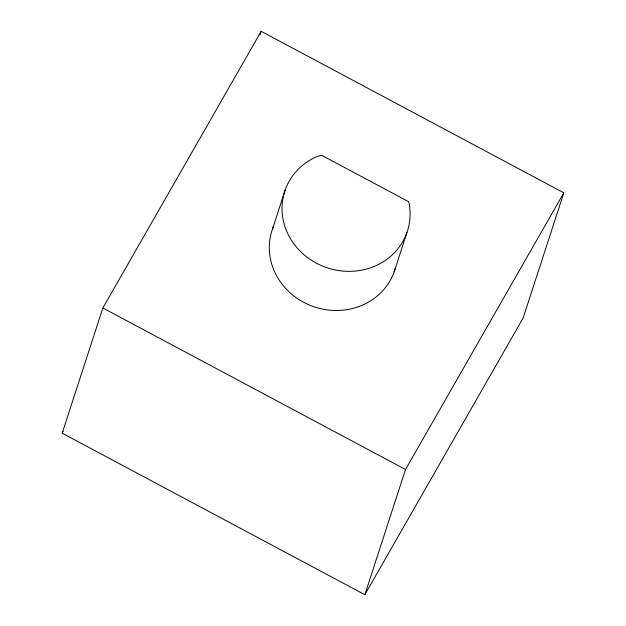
<?xml version="1.0" encoding="UTF-8"?>
<svg xmlns="http://www.w3.org/2000/svg" width="626" height="626" viewBox="0 0 626 626"><rect width="100%" height="100%" fill="white"/><g stroke="black" fill="none" stroke-linecap="round" stroke-linejoin="round"><path stroke-width="0.94" d="M62.185 433.176L102.86 307.984L261.152 31.3L563.815 192.824L523.14 318.016L364.848 594.7L62.185 433.176L63.156 431.478M259.946 35.009L261.152 31.3M272.498 229.006L285.213 189.881M394.177 271.809L406.884 232.684M364.848 594.7L405.523 469.508L563.815 192.824M102.86 307.984L405.523 469.508M395.35 268.108A64.494 59.587 18 0 1 313.829 306.709A64.494 59.587 18 0 1 273.546 226.291M321.725 155.311L317.179 156.461A64.494 59.587 18 0 0 286.583 230.971A64.494 59.587 18 0 0 364.559 269.54A64.494 59.587 18 0 0 408.739 201.752L321.725 155.311"/></g></svg>
